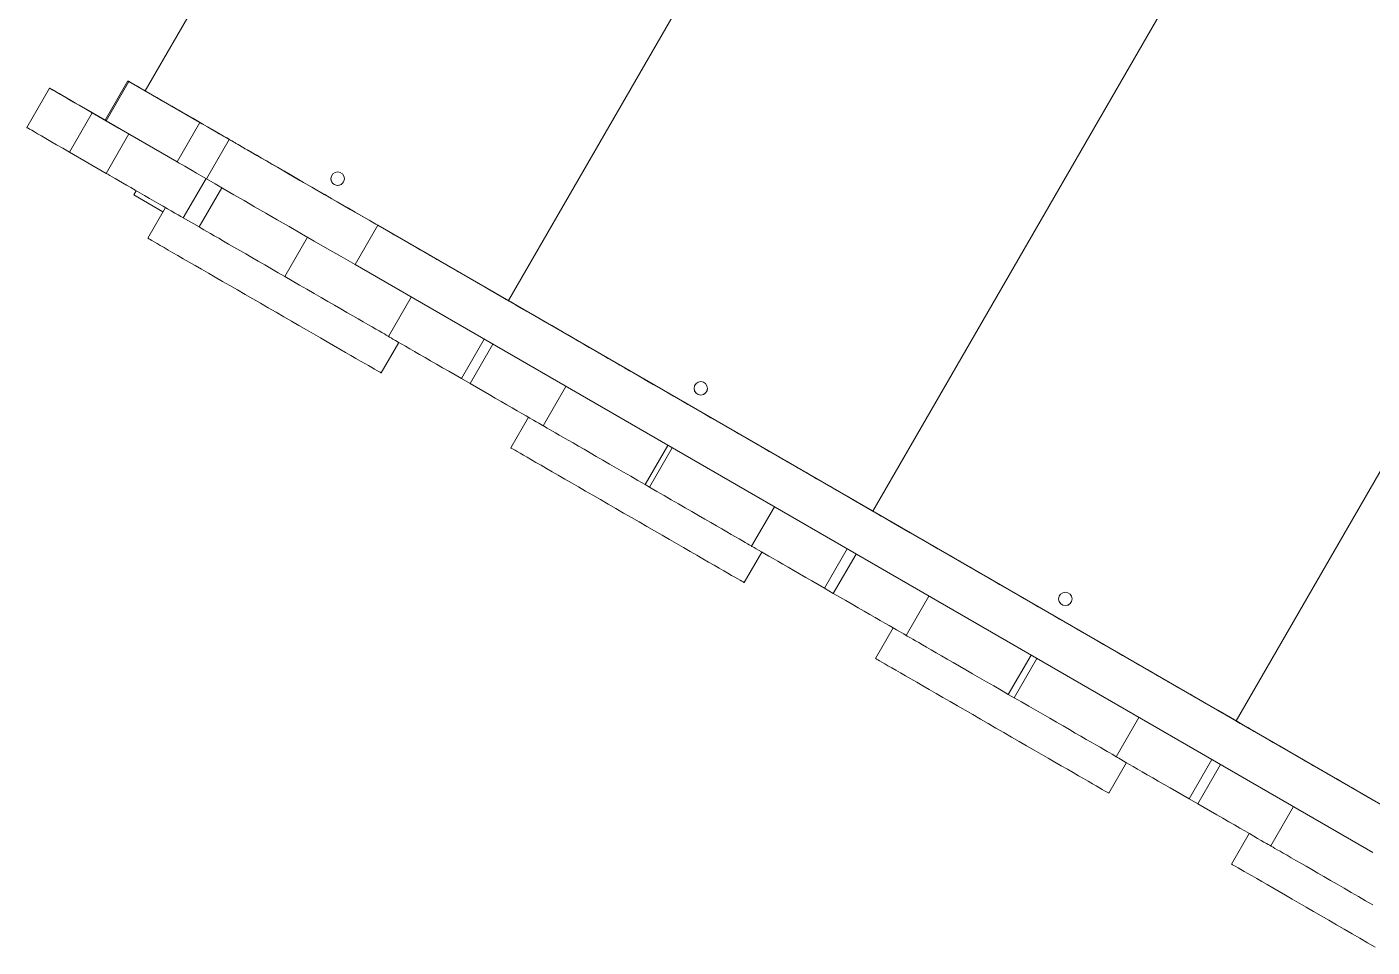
# Model space of a CAD drawing. Header units: millimetres. Extents: x -12977 to 11786, y -11805 to 10558.
# Drawn here: x -7901 to -7102, y 3161 to 3708 of the extents above; entities that cross this region are included whole.
import ezdxf

# ---------------------------------------------------------------- set-up
doc = ezdxf.new("R2010")
doc.units = ezdxf.units.MM
doc.layers.add('DIKOM_ОБЪЕКТ', color=7, linetype='Continuous')

msp = doc.modelspace()

# ---------------------------------------------------------------- linework, layer by layer
at = {"layer": 'DIKOM_ОБЪЕКТ', "color": 7, "linetype": 'Continuous', "lineweight": 15}
for p, q in [((-7534.818, 4182.488), (-7830.812, 3669.812)), ((-7534.817, 4182.487), (-7830.81, 3669.811)), ((-7319.195, 4057.927), (-7615.167, 3545.288)), ((-7319.193, 4057.926), (-7615.165, 3545.287)), ((-7398.676, 3420.257), (-7102.699, 3932.904)), ((-7102.688, 3932.897), (-7398.665, 3420.25)), ((-7102.686, 3932.896), (-7398.663, 3420.249)), ((-6887.047, 3808.368), (-7183.025, 3295.719)), ((-6887.046, 3808.367), (-7183.024, 3295.718)), ((-7841.098, 3675.747), (-7854.598, 3652.364)), ((-7854.037, 3652.04), (-7840.537, 3675.422)), ((-7798.398, 3651.049), (-7840.537, 3675.422)), ((-7901.101, 3648.078), (-7887.601, 3671.46)), ((-7887.601, 3671.443), (-7901.101, 3648.06)), ((-7887.601, 3671.443), (-7887.601, 3671.46)), ((-7875.874, 3633.474), (-7862.374, 3656.857)), ((-7846.337, 3647.586), (-7862.374, 3656.857)), ((-7854.037, 3652.04), (-7811.898, 3627.666)), ((-7811.898, 3627.666), (-7798.398, 3651.049)), ((-7901.101, 3648.06), (-7901.101, 3648.078)), ((-7840.561, 3644.245), (-7854.061, 3620.863)), ((-7794.466, 3617.593), (-7780.966, 3640.976)), ((-7777.105, 3638.801), (-7777.105, 3638.774)), ((-7777.105, 3638.8), (-7777.105, 3638.8)), ((-7854.061, 3620.863), (-7875.874, 3633.474)), ((-7808.218, 3594.396), (-7794.735, 3617.749)), ((-7785.396, 3612.354), (-7798.875, 3589.008)), ((-7836.209, 3610.554), (-7837.651, 3608.057)), ((-7837.65, 3608.056), (-7837.651, 3608.057)), ((-7836.208, 3610.554), (-7837.65, 3608.056)), ((-7837.65, 3608.056), (-7820.283, 3598.029)), ((-7719.947, 3605.765), (-7714.751, 3602.765)), ((-7818.841, 3600.527), (-7829.328, 3582.363)), ((-7798.875, 3589.008), (-7808.218, 3594.396)), ((-7706.245, 3566.641), (-7692.745, 3590.023)), ((-7088.218, 3240.919), (-7692.745, 3590.023)), ((-7734.385, 3582.892), (-7747.856, 3559.558)), ((-7706.245, 3566.641), (-7101.718, 3217.536)), ((-7657.593, 3569.774), (-7657.593, 3569.775)), ((-7672.854, 3547.358), (-7686.326, 3524.023)), ((-7672.841, 3547.351), (-7686.325, 3523.996)), ((-7610.828, 3542.783), (-7608.23, 3541.283)), ((-7686.325, 3523.996), (-7686.326, 3524.023)), ((-7690.764, 3502.363), (-7680.288, 3520.507)), ((-7643.024, 3498.99), (-7629.54, 3522.345)), ((-7624.343, 3519.344), (-7637.827, 3495.989)), ((-7561.464, 3514.275), (-7561.464, 3514.232)), ((-7637.827, 3495.989), (-7643.024, 3498.99)), ((-7594.526, 3470.996), (-7581.048, 3494.342)), ((-7603.199, 3475.999), (-7613.687, 3457.834)), ((-7504.306, 3481.222), (-7499.109, 3478.222)), ((-7520.435, 3459.338), (-7533.905, 3436.008)), ((-7517.837, 3457.838), (-7531.307, 3434.507)), ((-7441.953, 3445.233), (-7441.952, 3445.234)), ((-7441.952, 3445.232), (-7441.952, 3445.234)), ((-7531.307, 3434.507), (-7533.905, 3436.008)), ((-7457.214, 3422.829), (-7470.684, 3399.497)), ((-7457.195, 3422.818), (-7470.684, 3399.454)), ((-7395.187, 3418.242), (-7391.723, 3416.242)), ((-7475.123, 3377.835), (-7464.653, 3395.969)), ((-7470.684, 3399.454), (-7470.684, 3399.497)), ((-7427.382, 3374.447), (-7413.893, 3397.812)), ((-7408.697, 3394.812), (-7422.186, 3371.447)), ((-7344.957, 3389.234), (-7344.956, 3389.201)), ((-7422.186, 3371.447), (-7427.382, 3374.447)), ((-7378.885, 3346.454), (-7365.401, 3369.809)), ((-7287.799, 3356.192), (-7282.603, 3353.192)), ((-7386.693, 3350.958), (-7397.18, 3332.793)), ((-7304.788, 3334.806), (-7318.263, 3311.466)), ((-7301.325, 3332.806), (-7314.8, 3309.467)), ((-7225.446, 3320.202), (-7225.445, 3320.203)), ((-7225.445, 3320.201), (-7225.445, 3320.203)), ((-7314.8, 3309.467), (-7318.263, 3311.466)), ((-7240.702, 3297.797), (-7254.177, 3274.456)), ((-7240.687, 3297.788), (-7254.177, 3274.423)), ((-7178.68, 3293.211), (-7176.082, 3291.711)), ((-7258.616, 3252.794), (-7248.142, 3270.936)), ((-7254.177, 3274.423), (-7254.177, 3274.456)), ((-7210.876, 3249.417), (-7197.385, 3272.782)), ((-7192.189, 3269.782), (-7205.679, 3246.416)), ((-7129.317, 3264.703), (-7129.316, 3264.683)), ((-7205.679, 3246.416), (-7210.876, 3249.417)), ((-7162.378, 3221.423), (-7148.894, 3244.779)), ((-7175.192, 3228.816), (-7185.678, 3210.654))]:
    msp.add_line(p, q, dxfattribs=at)
at = {"layer": 'DIKOM_ОБЪЕКТ', "color": 7, "linetype": 'Continuous', "lineweight": 15, "flags": 128}
for points in [[(-7840.537, 3675.422), (-7840.971, 3675.673), (-7841.098, 3675.747), (-7840.916, 3675.643), (-7840.431, 3675.363), (-7839.643, 3674.909), (-7838.563, 3674.285), (-7837.199, 3673.498), (-7835.565, 3672.555), (-7833.678, 3671.466), (-7831.553, 3670.24), (-7829.213, 3668.89), (-7826.681, 3667.428), (-7823.979, 3665.868), (-7821.134, 3664.226), (-7818.174, 3662.517), (-7815.126, 3660.757), (-7812.021, 3658.965), (-7808.887, 3657.155), (-7805.756, 3655.348), (-7802.657, 3653.558), (-7799.62, 3651.805), (-7796.673, 3650.103), (-7793.846, 3648.471), (-7791.166, 3646.923), (-7788.658, 3645.475), (-7786.347, 3644.14), (-7784.254, 3642.931), (-7782.4, 3641.86), (-7780.802, 3640.938), (-7779.477, 3640.172), (-7778.435, 3639.57), (-7777.689, 3639.139), (-7777.244, 3638.881), (-7777.105, 3638.801)], [(-7887.601, 3671.46), (-7887.443, 3671.37), (-7886.97, 3671.098), (-7886.182, 3670.644), (-7885.084, 3670.011), (-7883.68, 3669.201), (-7881.973, 3668.216), (-7879.972, 3667.062), (-7877.681, 3665.74), (-7875.112, 3664.257), (-7872.271, 3662.618), (-7869.171, 3660.829), (-7865.822, 3658.896), (-7862.236, 3656.826), (-7858.427, 3654.627), (-7854.575, 3652.404)], [(-7862.374, 3656.857), (-7866.361, 3659.161), (-7870.016, 3661.272), (-7873.334, 3663.19), (-7876.312, 3664.911), (-7878.947, 3666.434), (-7881.235, 3667.757), (-7883.176, 3668.879), (-7884.767, 3669.8), (-7886.006, 3670.517), (-7886.891, 3671.03), (-7887.423, 3671.339), (-7887.601, 3671.443)], [(-7812.566, 3659.274), (-7812.412, 3659.185), (-7811.964, 3658.926), (-7811.262, 3658.521), (-7810.367, 3658.004), (-7809.361, 3657.423), (-7808.331, 3656.828), (-7807.369, 3656.273), (-7806.562, 3655.807), (-7805.981, 3655.472), (-7805.676, 3655.296), (-7805.676, 3655.296), (-7805.981, 3655.472), (-7806.562, 3655.808), (-7807.37, 3656.274), (-7808.331, 3656.83), (-7809.36, 3657.424), (-7810.367, 3658.005), (-7811.262, 3658.521), (-7811.964, 3658.927), (-7812.412, 3659.185), (-7812.566, 3659.274)], [(-7854.598, 3652.364), (-7854.471, 3652.29), (-7854.037, 3652.04)], [(-7806.783, 3655.923), (-7806.63, 3655.834), (-7806.181, 3655.575), (-7805.479, 3655.17), (-7804.585, 3654.653), (-7803.578, 3654.072), (-7802.548, 3653.477), (-7801.588, 3652.923), (-7800.78, 3652.456), (-7800.198, 3652.121), (-7799.894, 3651.946), (-7799.894, 3651.946), (-7800.198, 3652.121), (-7800.78, 3652.458), (-7801.587, 3652.924), (-7802.549, 3653.479), (-7803.578, 3654.073), (-7804.585, 3654.655), (-7805.479, 3655.17), (-7806.182, 3655.576), (-7806.63, 3655.834), (-7806.783, 3655.923)], [(-7780.966, 3640.976), (-7784.073, 3642.771), (-7786.923, 3644.417), (-7789.512, 3645.913), (-7791.835, 3647.255), (-7793.888, 3648.441), (-7795.668, 3649.47), (-7797.172, 3650.34), (-7798.398, 3651.049)], [(-7901.101, 3648.06), (-7900.923, 3647.956), (-7900.391, 3647.647), (-7899.506, 3647.134), (-7898.267, 3646.417), (-7896.676, 3645.497), (-7894.735, 3644.374), (-7892.447, 3643.051), (-7889.812, 3641.528), (-7886.834, 3639.807), (-7883.516, 3637.89), (-7879.861, 3635.778), (-7875.874, 3633.474)], [(-7692.745, 3590.023), (-7701.025, 3594.805), (-7709.083, 3599.459), (-7716.912, 3603.98), (-7724.502, 3608.363), (-7731.846, 3612.605), (-7738.939, 3616.701), (-7745.772, 3620.648), (-7752.338, 3624.44), (-7758.633, 3628.076), (-7764.649, 3631.551), (-7770.38, 3634.861), (-7775.82, 3638.003), (-7780.966, 3640.976)], [(-7777.105, 3638.774), (-7776.945, 3638.681), (-7776.467, 3638.404), (-7775.672, 3637.945), (-7774.565, 3637.305), (-7773.153, 3636.489), (-7771.445, 3635.502), (-7769.447, 3634.348), (-7767.173, 3633.035), (-7764.635, 3631.569), (-7761.846, 3629.958), (-7758.824, 3628.213), (-7755.584, 3626.342), (-7752.145, 3624.356), (-7748.526, 3622.266), (-7744.747, 3620.084), (-7740.829, 3617.821), (-7736.794, 3615.492), (-7732.666, 3613.108), (-7728.466, 3610.683), (-7724.218, 3608.231), (-7719.947, 3605.765)], [(-7811.898, 3627.666), (-7810.672, 3626.957), (-7809.168, 3626.088), (-7807.387, 3625.059), (-7805.335, 3623.872), (-7803.012, 3622.53), (-7800.423, 3621.035), (-7797.573, 3619.388), (-7794.466, 3617.593)], [(-7854.061, 3620.863), (-7853.136, 3620.33), (-7851.913, 3619.623), (-7850.407, 3618.753), (-7848.638, 3617.732), (-7846.629, 3616.571), (-7844.407, 3615.288), (-7842, 3613.898), (-7839.44, 3612.42), (-7836.761, 3610.873), (-7833.997, 3609.277), (-7831.185, 3607.654), (-7828.362, 3606.024), (-7825.565, 3604.409), (-7822.829, 3602.829), (-7820.192, 3601.307), (-7817.688, 3599.861), (-7815.349, 3598.511), (-7813.205, 3597.274), (-7811.287, 3596.167), (-7809.617, 3595.203), (-7808.218, 3594.396)], [(-7794.466, 3617.593), (-7789.32, 3614.621), (-7783.88, 3611.478), (-7778.149, 3608.168), (-7772.133, 3604.693), (-7765.838, 3601.057), (-7759.272, 3597.265), (-7752.439, 3593.319), (-7745.346, 3589.222), (-7738.002, 3584.981), (-7730.412, 3580.597), (-7722.583, 3576.076), (-7714.525, 3571.422), (-7706.245, 3566.641)], [(-7714.751, 3602.765), (-7710.479, 3600.299), (-7706.232, 3597.846), (-7702.032, 3595.422), (-7697.903, 3593.038), (-7693.868, 3590.709), (-7689.951, 3588.448), (-7686.172, 3586.266), (-7682.552, 3584.177), (-7679.114, 3582.192), (-7675.874, 3580.321), (-7672.851, 3578.577), (-7670.063, 3576.968), (-7667.525, 3575.503), (-7665.251, 3574.191), (-7663.253, 3573.038), (-7661.544, 3572.052), (-7660.133, 3571.237), (-7659.026, 3570.6), (-7658.232, 3570.141), (-7657.753, 3569.866), (-7657.593, 3569.774)], [(-7747.856, 3559.558), (-7751.852, 3561.865), (-7755.835, 3564.164), (-7759.779, 3566.442), (-7763.663, 3568.684), (-7767.46, 3570.876), (-7771.149, 3573.005), (-7774.707, 3575.059), (-7778.113, 3577.025), (-7781.345, 3578.891), (-7784.385, 3580.645), (-7787.213, 3582.278), (-7789.811, 3583.778), (-7792.166, 3585.137), (-7794.262, 3586.346), (-7796.086, 3587.399), (-7797.626, 3588.287), (-7798.875, 3589.008)], [(-7690.764, 3502.363), (-7690.918, 3502.452), (-7691.382, 3502.719), (-7692.152, 3503.163), (-7693.225, 3503.781), (-7694.597, 3504.573), (-7696.261, 3505.533), (-7698.211, 3506.658), (-7700.435, 3507.941), (-7702.927, 3509.379), (-7705.674, 3510.965), (-7708.663, 3512.69), (-7711.881, 3514.548), (-7715.315, 3516.529), (-7718.949, 3518.627), (-7722.766, 3520.83), (-7726.75, 3523.13), (-7730.882, 3525.516), (-7735.145, 3527.976), (-7739.519, 3530.501), (-7743.985, 3533.08), (-7748.522, 3535.699), (-7753.111, 3538.348), (-7757.731, 3541.015), (-7762.361, 3543.688), (-7766.981, 3546.356), (-7771.57, 3549.005), (-7776.107, 3551.625), (-7780.572, 3554.204), (-7784.946, 3556.729), (-7789.209, 3559.19), (-7793.341, 3561.577), (-7797.326, 3563.877), (-7801.143, 3566.081), (-7804.776, 3568.18), (-7808.21, 3570.163), (-7811.429, 3572.022), (-7814.418, 3573.748), (-7817.165, 3575.335), (-7819.656, 3576.774), (-7821.881, 3578.059), (-7823.831, 3579.185), (-7825.495, 3580.147), (-7826.866, 3580.939), (-7827.939, 3581.559), (-7828.71, 3582.005), (-7829.173, 3582.274), (-7829.328, 3582.363)], [(-7657.593, 3569.775), (-7657.433, 3569.683), (-7656.956, 3569.408), (-7656.162, 3568.951), (-7655.06, 3568.315), (-7653.655, 3567.504), (-7651.957, 3566.525), (-7649.979, 3565.383), (-7647.732, 3564.087), (-7645.234, 3562.645), (-7642.501, 3561.067), (-7639.552, 3559.365), (-7636.407, 3557.549), (-7633.086, 3555.633), (-7629.613, 3553.628), (-7626.013, 3551.549), (-7622.309, 3549.411), (-7618.525, 3547.227), (-7614.69, 3545.012), (-7610.828, 3542.783)], [(-7686.326, 3524.023), (-7686.483, 3524.115), (-7686.954, 3524.388), (-7687.738, 3524.841), (-7688.828, 3525.471), (-7690.221, 3526.276), (-7691.907, 3527.25), (-7693.88, 3528.39), (-7696.128, 3529.689), (-7698.641, 3531.139), (-7701.404, 3532.735), (-7704.404, 3534.468), (-7707.625, 3536.328), (-7711.05, 3538.306), (-7714.661, 3540.392), (-7718.441, 3542.574), (-7722.368, 3544.841), (-7726.422, 3547.182), (-7730.583, 3549.585), (-7734.829, 3552.037), (-7739.139, 3554.525), (-7743.489, 3557.037), (-7747.856, 3559.558)], [(-7616.989, 3546.319), (-7616.835, 3546.23), (-7616.387, 3545.971), (-7615.684, 3545.565), (-7614.791, 3545.049), (-7613.784, 3544.468), (-7612.754, 3543.873), (-7611.792, 3543.318), (-7610.985, 3542.853), (-7610.403, 3542.517), (-7610.099, 3542.341), (-7610.099, 3542.341), (-7610.404, 3542.517), (-7610.985, 3542.853), (-7611.793, 3543.32), (-7612.753, 3543.874), (-7613.783, 3544.469), (-7614.79, 3545.05), (-7615.685, 3545.567), (-7616.387, 3545.972), (-7616.835, 3546.231), (-7616.989, 3546.319)], [(-7613.092, 3544.083), (-7612.939, 3543.994), (-7612.49, 3543.735), (-7611.788, 3543.329), (-7610.894, 3542.813), (-7609.887, 3542.232), (-7608.857, 3541.637), (-7607.896, 3541.082), (-7607.089, 3540.616), (-7606.507, 3540.281), (-7606.203, 3540.105), (-7606.203, 3540.105), (-7606.507, 3540.281), (-7607.089, 3540.617), (-7607.896, 3541.083), (-7608.858, 3541.638), (-7609.888, 3542.233), (-7610.893, 3542.814), (-7611.788, 3543.33), (-7612.49, 3543.735), (-7612.939, 3543.994), (-7613.092, 3544.083)], [(-7608.23, 3541.283), (-7604.368, 3539.053), (-7600.533, 3536.839), (-7596.749, 3534.654), (-7593.045, 3532.516), (-7589.444, 3530.437), (-7585.972, 3528.432), (-7582.652, 3526.514), (-7579.506, 3524.697), (-7576.557, 3522.994), (-7573.823, 3521.416), (-7571.326, 3519.973), (-7569.08, 3518.676), (-7567.101, 3517.533), (-7565.403, 3516.552), (-7563.999, 3515.741), (-7562.895, 3515.103), (-7562.102, 3514.645), (-7561.624, 3514.368), (-7561.464, 3514.275)], [(-7686.325, 3523.996), (-7686.16, 3523.9), (-7685.667, 3523.615), (-7684.85, 3523.143), (-7683.713, 3522.486), (-7682.268, 3521.651), (-7680.523, 3520.643), (-7678.494, 3519.471), (-7676.195, 3518.143), (-7673.642, 3516.669), (-7670.857, 3515.061), (-7667.86, 3513.33), (-7664.674, 3511.49), (-7661.323, 3509.555), (-7657.833, 3507.54), (-7654.231, 3505.46), (-7650.543, 3503.331), (-7646.798, 3501.168), (-7643.024, 3498.99)], [(-7561.464, 3514.232), (-7561.304, 3514.139), (-7560.825, 3513.862), (-7560.031, 3513.403), (-7558.924, 3512.763), (-7557.512, 3511.947), (-7555.803, 3510.96), (-7553.805, 3509.806), (-7551.532, 3508.493), (-7548.993, 3507.026), (-7546.205, 3505.416), (-7543.183, 3503.67), (-7539.943, 3501.8), (-7536.504, 3499.814), (-7532.884, 3497.723), (-7529.106, 3495.542), (-7525.188, 3493.279), (-7521.153, 3490.95), (-7517.025, 3488.566), (-7512.824, 3486.141), (-7508.578, 3483.689), (-7504.306, 3481.222)], [(-7637.827, 3495.989), (-7634.054, 3493.811), (-7630.308, 3491.648), (-7626.621, 3489.519), (-7623.018, 3487.439), (-7619.528, 3485.424), (-7616.177, 3483.49), (-7612.991, 3481.651), (-7609.994, 3479.921), (-7607.209, 3478.313), (-7604.657, 3476.841), (-7602.357, 3475.514), (-7600.327, 3474.342), (-7598.583, 3473.336), (-7597.138, 3472.502), (-7596.002, 3471.847), (-7595.184, 3471.375), (-7594.691, 3471.091), (-7594.526, 3470.996)], [(-7499.109, 3478.222), (-7494.839, 3475.756), (-7490.591, 3473.304), (-7486.391, 3470.88), (-7482.262, 3468.496), (-7478.228, 3466.167), (-7474.309, 3463.905), (-7470.531, 3461.724), (-7466.911, 3459.634), (-7463.472, 3457.649), (-7460.233, 3455.779), (-7457.21, 3454.034), (-7454.422, 3452.426), (-7451.884, 3450.961), (-7449.61, 3449.648), (-7447.613, 3448.496), (-7445.903, 3447.509), (-7444.492, 3446.695), (-7443.385, 3446.057), (-7442.591, 3445.599), (-7442.112, 3445.324), (-7441.952, 3445.232)], [(-7533.905, 3436.008), (-7538.229, 3438.504), (-7542.532, 3440.989), (-7546.791, 3443.447), (-7550.984, 3445.868), (-7555.09, 3448.238), (-7559.088, 3450.546), (-7562.957, 3452.78), (-7566.679, 3454.928), (-7570.234, 3456.98), (-7573.604, 3458.926), (-7576.771, 3460.753), (-7579.719, 3462.455), (-7582.435, 3464.023), (-7584.903, 3465.447), (-7587.111, 3466.721), (-7589.048, 3467.839), (-7590.704, 3468.794), (-7592.071, 3469.582), (-7593.141, 3470.2), (-7593.909, 3470.642), (-7594.372, 3470.909), (-7594.526, 3470.997)], [(-7475.123, 3377.835), (-7475.278, 3377.923), (-7475.741, 3378.19), (-7476.511, 3378.634), (-7477.585, 3379.253), (-7478.957, 3380.044), (-7480.62, 3381.004), (-7482.57, 3382.129), (-7484.794, 3383.413), (-7487.286, 3384.851), (-7490.033, 3386.436), (-7493.022, 3388.161), (-7496.241, 3390.019), (-7499.674, 3392.001), (-7503.308, 3394.098), (-7507.125, 3396.302), (-7511.109, 3398.601), (-7515.242, 3400.987), (-7519.504, 3403.448), (-7523.878, 3405.973), (-7528.344, 3408.551), (-7532.881, 3411.17), (-7537.47, 3413.82), (-7542.09, 3416.487), (-7546.72, 3419.16), (-7551.34, 3421.827), (-7555.928, 3424.477), (-7560.466, 3427.096), (-7564.932, 3429.675), (-7569.305, 3432.2), (-7573.568, 3434.662), (-7577.701, 3437.048), (-7581.685, 3439.348), (-7585.502, 3441.553), (-7589.135, 3443.651), (-7592.569, 3445.634), (-7595.788, 3447.493), (-7598.777, 3449.22), (-7601.524, 3450.806), (-7604.015, 3452.245), (-7606.24, 3453.53), (-7608.19, 3454.656), (-7609.854, 3455.618), (-7611.225, 3456.41), (-7612.299, 3457.031), (-7613.069, 3457.476), (-7613.533, 3457.745), (-7613.687, 3457.834)], [(-7441.952, 3445.234), (-7441.793, 3445.143), (-7441.314, 3444.867), (-7440.521, 3444.41), (-7439.418, 3443.774), (-7438.013, 3442.963), (-7436.316, 3441.984), (-7434.337, 3440.842), (-7432.091, 3439.546), (-7429.593, 3438.104), (-7426.86, 3436.526), (-7423.911, 3434.824), (-7420.765, 3433.008), (-7417.445, 3431.092), (-7413.972, 3429.087), (-7410.372, 3427.008), (-7406.667, 3424.87), (-7402.884, 3422.686), (-7399.049, 3420.472), (-7395.187, 3418.242)], [(-7470.684, 3399.497), (-7470.839, 3399.588), (-7471.302, 3399.855), (-7472.07, 3400.3), (-7473.14, 3400.918), (-7474.507, 3401.708), (-7476.163, 3402.665), (-7478.1, 3403.783), (-7480.308, 3405.059), (-7482.776, 3406.485), (-7485.492, 3408.053), (-7488.441, 3409.756), (-7491.608, 3411.585), (-7494.977, 3413.531), (-7498.532, 3415.584), (-7502.253, 3417.732), (-7506.123, 3419.967), (-7510.122, 3422.276), (-7514.228, 3424.647), (-7518.421, 3427.068), (-7522.679, 3429.526), (-7526.982, 3432.011), (-7531.307, 3434.507)], [(-7401.273, 3421.733), (-7401.119, 3421.645), (-7400.671, 3421.386), (-7399.969, 3420.98), (-7399.075, 3420.464), (-7398.068, 3419.882), (-7397.038, 3419.288), (-7396.077, 3418.733), (-7395.269, 3418.267), (-7394.688, 3417.931), (-7394.384, 3417.756), (-7394.384, 3417.756), (-7394.688, 3417.932), (-7395.27, 3418.268), (-7396.077, 3418.734), (-7397.038, 3419.289), (-7398.068, 3419.884), (-7399.075, 3420.465), (-7399.969, 3420.981), (-7400.671, 3421.387), (-7401.119, 3421.645), (-7401.273, 3421.733)], [(-7396.9, 3419.223), (-7396.746, 3419.134), (-7396.298, 3418.876), (-7395.595, 3418.47), (-7394.701, 3417.953), (-7393.694, 3417.372), (-7392.665, 3416.778), (-7391.704, 3416.223), (-7390.896, 3415.757), (-7390.314, 3415.421), (-7390.01, 3415.246), (-7390.01, 3415.246), (-7390.315, 3415.422), (-7390.896, 3415.757), (-7391.703, 3416.224), (-7392.664, 3416.779), (-7393.694, 3417.373), (-7394.701, 3417.954), (-7395.596, 3418.471), (-7396.298, 3418.876), (-7396.745, 3419.134), (-7396.9, 3419.223)], [(-7391.723, 3416.242), (-7387.861, 3414.013), (-7384.026, 3411.798), (-7380.242, 3409.614), (-7376.538, 3407.475), (-7372.937, 3405.396), (-7369.465, 3403.39), (-7366.145, 3401.473), (-7362.999, 3399.657), (-7360.05, 3397.954), (-7357.316, 3396.375), (-7354.818, 3394.932), (-7352.573, 3393.635), (-7350.594, 3392.492), (-7348.896, 3391.511), (-7347.492, 3390.7), (-7346.388, 3390.062), (-7345.595, 3389.604), (-7345.117, 3389.327), (-7344.957, 3389.234)], [(-7470.684, 3399.454), (-7470.519, 3399.358), (-7470.026, 3399.073), (-7469.208, 3398.6), (-7468.073, 3397.944), (-7466.627, 3397.109), (-7464.883, 3396.101), (-7462.853, 3394.929), (-7460.553, 3393.6), (-7458.001, 3392.127), (-7455.216, 3390.519), (-7452.219, 3388.788), (-7449.033, 3386.948), (-7445.682, 3385.013), (-7442.192, 3382.998), (-7438.59, 3380.918), (-7434.901, 3378.788), (-7431.157, 3376.626), (-7427.382, 3374.447)], [(-7344.956, 3389.201), (-7344.796, 3389.108), (-7344.318, 3388.832), (-7343.523, 3388.372), (-7342.417, 3387.732), (-7341.005, 3386.916), (-7339.296, 3385.929), (-7337.299, 3384.776), (-7335.025, 3383.462), (-7332.487, 3381.996), (-7329.698, 3380.385), (-7326.676, 3378.64), (-7323.436, 3376.769), (-7319.997, 3374.783), (-7316.378, 3372.693), (-7312.598, 3370.511), (-7308.681, 3368.249), (-7304.646, 3365.919), (-7300.517, 3363.535), (-7296.318, 3361.11), (-7292.07, 3358.658), (-7287.799, 3356.192)], [(-7422.186, 3371.447), (-7418.412, 3369.268), (-7414.667, 3367.106), (-7410.979, 3364.977), (-7407.376, 3362.897), (-7403.887, 3360.882), (-7400.536, 3358.948), (-7397.349, 3357.109), (-7394.353, 3355.379), (-7391.568, 3353.771), (-7389.015, 3352.298), (-7386.716, 3350.971), (-7384.686, 3349.8), (-7382.942, 3348.793), (-7381.496, 3347.959), (-7380.36, 3347.304), (-7379.543, 3346.833), (-7379.05, 3346.549), (-7378.885, 3346.454)], [(-7282.603, 3353.192), (-7278.331, 3350.726), (-7274.084, 3348.273), (-7269.884, 3345.849), (-7265.755, 3343.465), (-7261.72, 3341.136), (-7257.803, 3338.875), (-7254.023, 3336.693), (-7250.404, 3334.604), (-7246.966, 3332.619), (-7243.725, 3330.749), (-7240.703, 3329.004), (-7237.915, 3327.395), (-7235.376, 3325.93), (-7233.103, 3324.618), (-7231.105, 3323.465), (-7229.396, 3322.479), (-7227.984, 3321.665), (-7226.878, 3321.027), (-7226.083, 3320.569), (-7225.605, 3320.293), (-7225.445, 3320.201)], [(-7318.263, 3311.466), (-7322.589, 3313.964), (-7326.891, 3316.447), (-7331.149, 3318.906), (-7335.342, 3321.327), (-7339.449, 3323.697), (-7343.447, 3326.005), (-7347.317, 3328.239), (-7351.038, 3330.388), (-7354.593, 3332.439), (-7357.962, 3334.384), (-7361.13, 3336.213), (-7364.079, 3337.915), (-7366.794, 3339.482), (-7369.262, 3340.906), (-7371.47, 3342.18), (-7373.407, 3343.298), (-7375.063, 3344.253), (-7376.429, 3345.041), (-7377.5, 3345.659), (-7378.268, 3346.102), (-7378.73, 3346.368), (-7378.884, 3346.456)], [(-7258.616, 3252.794), (-7258.771, 3252.882), (-7259.234, 3253.148), (-7260.004, 3253.593), (-7261.078, 3254.212), (-7262.449, 3255.003), (-7264.113, 3255.963), (-7266.062, 3257.087), (-7268.287, 3258.372), (-7270.779, 3259.809), (-7273.525, 3261.394), (-7276.514, 3263.119), (-7279.733, 3264.977), (-7283.167, 3266.959), (-7286.801, 3269.057), (-7290.618, 3271.26), (-7294.602, 3273.56), (-7298.735, 3275.946), (-7302.997, 3278.406), (-7307.371, 3280.932), (-7311.836, 3283.509), (-7316.374, 3286.129), (-7320.963, 3288.778), (-7325.583, 3291.446), (-7330.213, 3294.119), (-7334.832, 3296.786), (-7339.421, 3299.435), (-7343.958, 3302.055), (-7348.424, 3304.633), (-7352.798, 3307.159), (-7357.061, 3309.62), (-7361.194, 3312.007), (-7365.177, 3314.307), (-7368.994, 3316.511), (-7372.628, 3318.61), (-7376.062, 3320.593), (-7379.281, 3322.452), (-7382.27, 3324.178), (-7385.017, 3325.765), (-7387.508, 3327.203), (-7389.733, 3328.489), (-7391.682, 3329.615), (-7393.346, 3330.576), (-7394.718, 3331.369), (-7395.792, 3331.99), (-7396.562, 3332.435), (-7397.025, 3332.703), (-7397.18, 3332.793)], [(-7225.445, 3320.203), (-7225.286, 3320.111), (-7224.807, 3319.836), (-7224.014, 3319.379), (-7222.911, 3318.742), (-7221.506, 3317.932), (-7219.809, 3316.952), (-7217.83, 3315.811), (-7215.585, 3314.514), (-7213.086, 3313.072), (-7210.353, 3311.495), (-7207.403, 3309.792), (-7204.258, 3307.977), (-7200.938, 3306.06), (-7197.466, 3304.056), (-7193.865, 3301.977), (-7190.16, 3299.839), (-7186.377, 3297.654), (-7182.542, 3295.44), (-7178.68, 3293.211)], [(-7254.177, 3274.456), (-7254.332, 3274.547), (-7254.795, 3274.814), (-7255.563, 3275.259), (-7256.633, 3275.877), (-7258, 3276.667), (-7259.656, 3277.623), (-7261.593, 3278.743), (-7263.801, 3280.018), (-7266.269, 3281.444), (-7268.985, 3283.012), (-7271.933, 3284.715), (-7275.101, 3286.544), (-7278.47, 3288.49), (-7282.025, 3290.543), (-7285.746, 3292.692), (-7289.616, 3294.926), (-7293.615, 3297.235), (-7297.72, 3299.605), (-7301.913, 3302.026), (-7306.172, 3304.486), (-7310.475, 3306.97), (-7314.8, 3309.467)], [(-7184.741, 3296.689), (-7184.587, 3296.6), (-7184.139, 3296.341), (-7183.437, 3295.935), (-7182.542, 3295.419), (-7181.536, 3294.838), (-7180.506, 3294.243), (-7179.545, 3293.688), (-7178.737, 3293.222), (-7178.156, 3292.887), (-7177.851, 3292.711), (-7177.852, 3292.711), (-7178.156, 3292.887), (-7178.738, 3293.223), (-7179.545, 3293.689), (-7180.506, 3294.244), (-7181.536, 3294.839), (-7182.543, 3295.42), (-7183.436, 3295.936), (-7184.139, 3296.342), (-7184.587, 3296.6), (-7184.741, 3296.689)], [(-7180.814, 3294.435), (-7180.661, 3294.346), (-7180.212, 3294.087), (-7179.51, 3293.682), (-7178.616, 3293.165), (-7177.609, 3292.584), (-7176.579, 3291.99), (-7175.619, 3291.435), (-7174.811, 3290.969), (-7174.229, 3290.633), (-7173.925, 3290.457), (-7173.925, 3290.458), (-7174.229, 3290.634), (-7174.811, 3290.97), (-7175.618, 3291.436), (-7176.58, 3291.991), (-7177.61, 3292.585), (-7178.616, 3293.167), (-7179.51, 3293.682), (-7180.213, 3294.088), (-7180.661, 3294.346), (-7180.814, 3294.435)], [(-7176.082, 3291.711), (-7172.22, 3289.481), (-7168.384, 3287.266), (-7164.602, 3285.082), (-7160.897, 3282.943), (-7157.296, 3280.864), (-7153.824, 3278.859), (-7150.503, 3276.941), (-7147.357, 3275.125), (-7144.408, 3273.422), (-7141.676, 3271.844), (-7139.177, 3270.401), (-7136.931, 3269.103), (-7134.953, 3267.961), (-7133.255, 3266.98), (-7131.85, 3266.168), (-7130.747, 3265.531), (-7129.954, 3265.072), (-7129.476, 3264.795), (-7129.317, 3264.703)], [(-7254.177, 3274.423), (-7254.012, 3274.328), (-7253.519, 3274.043), (-7252.702, 3273.57), (-7251.565, 3272.913), (-7250.119, 3272.078), (-7248.375, 3271.071), (-7246.346, 3269.898), (-7244.046, 3268.57), (-7241.494, 3267.096), (-7238.709, 3265.488), (-7235.712, 3263.757), (-7232.526, 3261.917), (-7229.175, 3259.982), (-7225.686, 3257.968), (-7222.082, 3255.887), (-7218.395, 3253.758), (-7214.649, 3251.595), (-7210.876, 3249.417)], [(-7129.316, 3264.683), (-7129.156, 3264.59), (-7128.677, 3264.313), (-7127.882, 3263.853), (-7126.777, 3263.214), (-7125.365, 3262.398), (-7123.655, 3261.411), (-7121.658, 3260.256), (-7119.384, 3258.943), (-7116.846, 3257.477), (-7114.058, 3255.867), (-7111.035, 3254.121), (-7107.795, 3252.25), (-7104.356, 3250.264), (-7100.737, 3248.174), (-7096.957, 3245.992), (-7093.04, 3243.73), (-7089.006, 3241.401), (-7084.876, 3239.016), (-7080.677, 3236.592), (-7076.429, 3234.139), (-7072.158, 3231.673)], [(-7205.679, 3246.416), (-7201.906, 3244.238), (-7198.16, 3242.075), (-7194.472, 3239.946), (-7190.87, 3237.867), (-7187.379, 3235.852), (-7184.028, 3233.917), (-7180.843, 3232.078), (-7177.845, 3230.348), (-7175.061, 3228.741), (-7172.509, 3227.268), (-7170.209, 3225.941), (-7168.179, 3224.769), (-7166.435, 3223.763), (-7164.99, 3222.929), (-7163.854, 3222.274), (-7163.036, 3221.802), (-7162.543, 3221.518), (-7162.378, 3221.423)], [(-7101.757, 3186.435), (-7106.081, 3188.932), (-7110.384, 3191.416), (-7114.642, 3193.874), (-7118.836, 3196.295), (-7122.942, 3198.666), (-7126.94, 3200.974), (-7130.809, 3203.207), (-7134.531, 3205.356), (-7138.086, 3207.408), (-7141.456, 3209.353), (-7144.622, 3211.181), (-7147.571, 3212.883), (-7150.287, 3214.45), (-7152.755, 3215.874), (-7154.963, 3217.148), (-7156.9, 3218.266), (-7158.556, 3219.222), (-7159.922, 3220.01), (-7160.993, 3220.627), (-7161.761, 3221.07), (-7162.223, 3221.336), (-7162.377, 3221.425)], [(-7100.335, 3161.369), (-7104.872, 3163.989), (-7109.461, 3166.638), (-7114.08, 3169.305), (-7118.711, 3171.979), (-7123.33, 3174.646), (-7127.919, 3177.295), (-7132.456, 3179.915), (-7136.922, 3182.493), (-7141.296, 3185.019), (-7145.559, 3187.48), (-7149.691, 3189.866), (-7153.675, 3192.167), (-7157.492, 3194.371), (-7161.126, 3196.47), (-7164.56, 3198.453), (-7167.779, 3200.312), (-7170.768, 3202.038), (-7173.514, 3203.624), (-7176.006, 3205.064), (-7178.231, 3206.349), (-7180.18, 3207.475), (-7181.844, 3208.436), (-7183.216, 3209.229), (-7184.29, 3209.85), (-7185.06, 3210.295), (-7185.523, 3210.563), (-7185.678, 3210.654)]]:
    msp.add_lwpolyline(points, dxfattribs=at)
at = {"layer": 'DIKOM_ОБЪЕКТ', "color": 7, "linetype": 'Continuous', "lineweight": 15}
for centre in [(-7716.546, 3617.721), (-7500.906, 3493.192), (-7284.398, 3368.162)]:
    msp.add_circle(centre, 4, dxfattribs=at)
for centre, start, end in [((-7716.546, 3617.725), 181.179183, 1.189382), ((-7500.905, 3493.196), 181.179587, 1.178983), ((-7284.398, 3368.167), 181.18358, 1.177913)]:
    msp.add_arc(centre, 4, start, end, dxfattribs=at)

doc.saveas('drawing.dxf')
